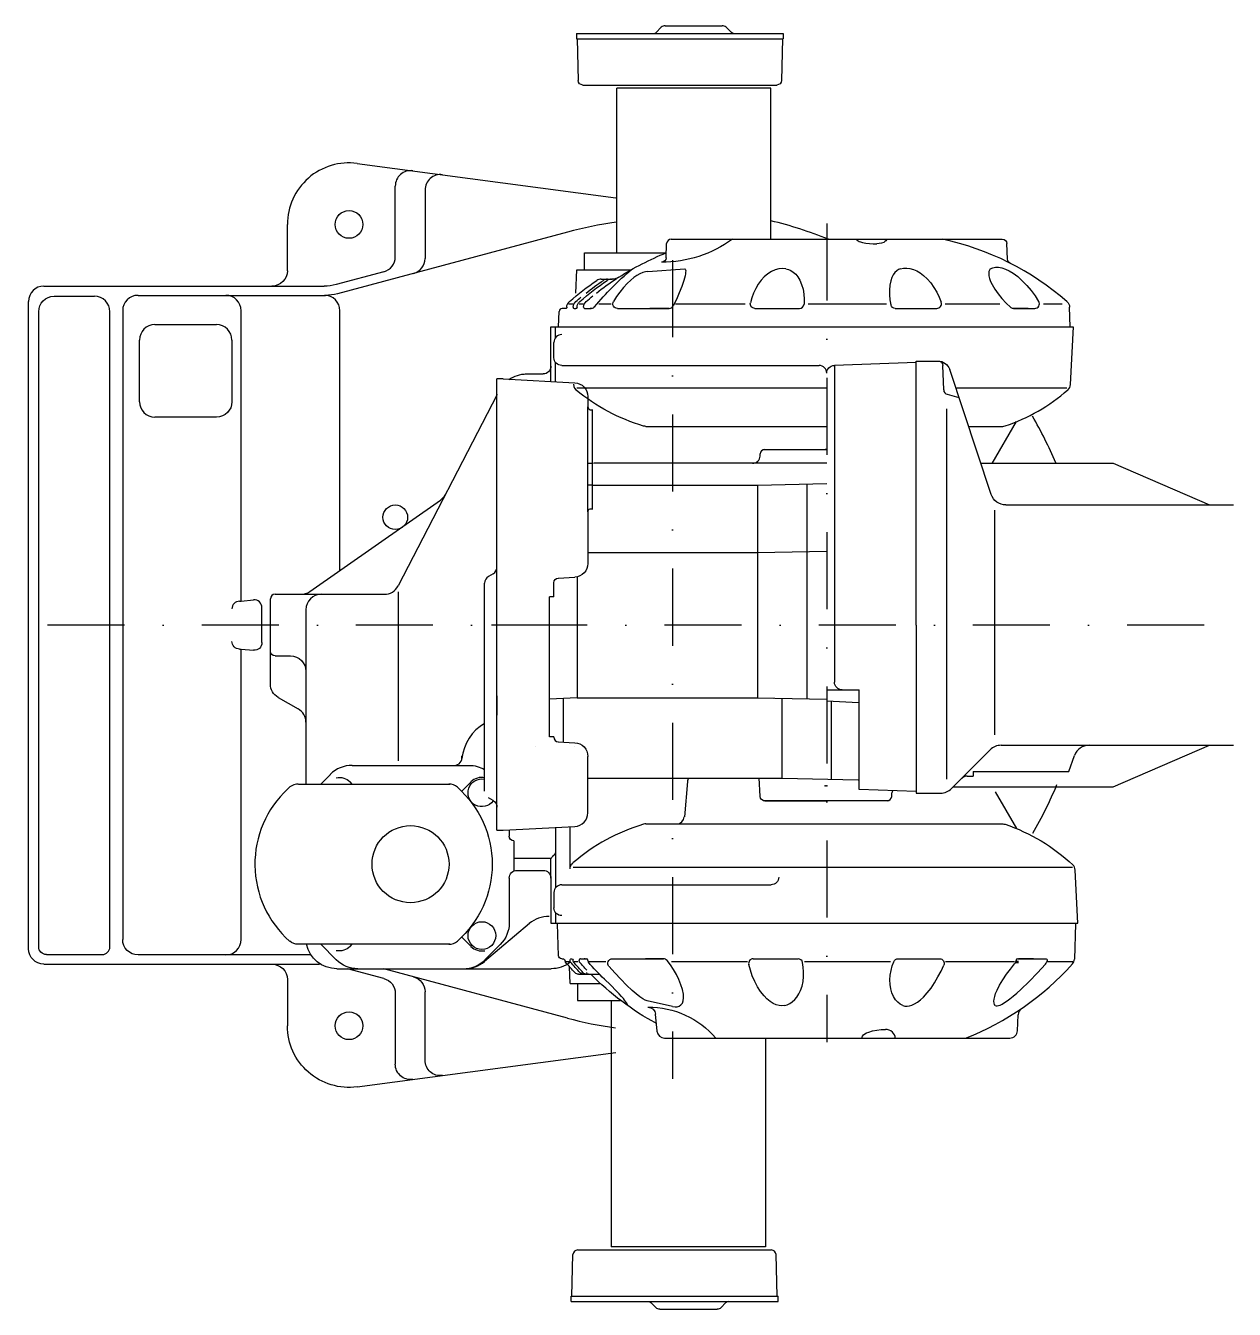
# Model space of a CAD drawing. Extents: x 980 to 2346, y 1056 to 1889.
# Drawn here: x 980 to 1765, y 1056 to 1889 of the extents above; entities that cross this region are included whole.
import ezdxf

# ---------------------------------------------------------------- set-up
doc = ezdxf.new("R2010")
doc.units = 0
doc.header["$LTSCALE"] = 100
for name, pattern in [('DASHDOT', [1, 0.5, -0.25, 0, -0.25]), ('DASHED', [0.75, 0.5, -0.25]), ('GEN7', [15, 10, -2.5, 0, -2.5]), ('PHANTOM', [2.5, 1.25, -0.25, 0.25, -0.25, 0.25, -0.25])]:
    doc.linetypes.add(name, pattern=pattern)
doc.layers.get('0').update_dxf_attribs({"linetype": 'CONTINUOUS'})
doc.layers.add('7', color=4, linetype='GEN7')

msp = doc.modelspace()

# ---------------------------------------------------------------- linework, layer by layer
at = {"linetype": 'CONTINUOUS'}
for p, q in [((1337.5, 1884.008), (1337.5, 1880.498)), ((1337.5, 1883.998), (1471.8, 1883.998)), ((1389.2, 1884.578), (1392.6, 1887.968)), ((1395.1, 1888.998), (1432.2, 1888.998)), ((1438.1, 1884.578), (1434.7, 1887.968)), ((1471.8, 1884.008), (1471.8, 1880.498)), ((1337.5, 1880.498), (1471.8, 1880.498)), ((1338, 1880.458), (1338.7, 1853.418)), ((1407.8, 1880.498), (1471.8, 1880.498)), ((1471.3, 1880.458), (1470.6, 1853.418)), ((1341.7, 1850.498), (1467.6, 1850.498)), ((1363.7, 1741.498), (1363.7, 1848.498)), ((1463.7, 1848.498), (1363.7, 1848.498)), ((1463.7, 1750.498), (1463.7, 1848.498)), ((1195.3, 1799.648), (1363.2, 1777.278)), ((1220, 1738.958), (1220, 1784.928)), ((1239.3, 1782.358), (1239.3, 1737.928)), ((1150, 1729.998), (1150, 1759.998)), ((1331.7, 1754.998), (1182.5, 1715.018)), ((1399.1, 1750.498), (1613.9, 1750.498)), ((1342.9, 1730.498), (1342.9, 1741.498)), ((1342.9, 1741.498), (1395.6, 1741.498)), ((1395.8, 1738.378), (1396.1, 1747.598)), ((1617.3, 1737.498), (1616.9, 1747.598)), ((1212.6, 1729.298), (1181.7, 1721.018)), ((1337.2, 1715.498), (1337.8, 1730.498)), ((1337.8, 1730.498), (1372.9, 1730.498)), ((1342.9, 1730.498), (1372.9, 1730.498)), ((1353.6, 1724.498), (1360.8, 1724.498)), ((1384, 1729.558), (1407.9, 1731.258)), ((992, 1719.998), (1140, 1719.998)), ((1140, 1719.998), (1173.9, 1719.998)), ((982, 1289.998), (982, 1709.998)), ((998.6, 1713.398), (1024.8, 1713.398)), ((1053.1, 1713.998), (1174.7, 1713.998)), ((1332.4, 1708.498), (1335.3, 1708.498)), ((1339.3, 1708.498), (1342, 1708.498)), ((1352.2, 1708.498), (1360.1, 1708.498)), ((1401.9, 1708.498), (1447.1, 1708.498)), ((1488, 1708.498), (1538.7, 1708.498)), ((1576.9, 1708.498), (1612.3, 1708.498)), ((1640.6, 1708.498), (1652.7, 1708.498)), ((988.6, 1291.218), (988.6, 1703.398)), ((1034.8, 1291.218), (1034.8, 1703.398)), ((1043.1, 1703.998), (1043.1, 1295.998)), ((1120, 1515.518), (1120, 1703.998)), ((1184.1, 1535.678), (1184.1, 1703.998)), ((1326, 1693.498), (1326.3, 1703.568)), ((1330.5, 1705.498), (1328.3, 1705.498)), ((1336.3, 1705.498), (1337.2, 1705.498)), ((1343.1, 1705.498), (1347.1, 1705.498)), ((1347.1, 1705.498), (1346.5, 1705.498)), ((1364.2, 1705.498), (1397.7, 1705.498)), ((1397.7, 1705.498), (1385.2, 1705.498)), ((1453.4, 1705.498), (1482.3, 1705.498)), ((1544.5, 1705.498), (1571.4, 1705.498)), ((1630.8, 1705.498), (1621, 1705.498)), ((1621.2, 1705.498), (1635, 1705.498)), ((1658, 1693.498), (1657.6, 1706.348)), ((1064, 1694.998), (1104, 1694.998)), ((1321, 1693.498), (1660, 1693.498)), ((1321, 1658.288), (1321, 1693.498)), ((1324, 1686.458), (1324, 1693.498)), ((1660, 1693.498), (1658, 1656.078)), ((1054, 1644.998), (1054, 1684.998)), ((1114, 1684.998), (1114, 1644.998)), ((1323, 1673.498), (1323, 1683.498)), ((1324, 1657.718), (1324, 1670.538)), ((1328, 1668.498), (1495, 1668.498)), ((1558, 1670.378), (1505, 1668.528)), ((1505, 1668.528), (1505, 1462.998)), ((1558, 1499.998), (1558, 1671.378)), ((1558, 1671.378), (1572.2, 1671.378)), ((1575.9, 1652.598), (1575.4, 1668.478)), ((1286, 1366.858), (1286, 1659.728)), ((1290, 1659.728), (1286, 1659.728)), ((1290, 1659.728), (1336.5, 1657.288)), ((1304.2, 1662.998), (1315, 1662.998)), ((1305.2, 1662.998), (1316, 1662.998)), ((1606.7, 1584.848), (1579.8, 1665.898)), ((1286.1, 1649.708), (1221.8, 1525.398)), ((1337.8, 1653.998), (1500.2, 1653.998)), ((1578.1, 1649.798), (1585.7, 1647.788)), ((1584.5, 1653.998), (1655.9, 1653.998)), ((1345, 1648.308), (1345, 1641.728)), ((1345, 1573.528), (1345, 1641.728)), ((1104, 1634.998), (1064, 1634.998)), ((1346.5, 1639.788), (1348, 1639.718)), ((1348, 1575.548), (1348, 1639.718)), ((1578, 1399.968), (1578, 1640.318)), ((1382.6, 1628.998), (1500, 1628.998)), ((1592.1, 1628.998), (1614.2, 1628.998)), ((1607.3, 1604.778), (1623.2, 1632.048)), ((1456.7, 1609.698), (1456.8, 1611.168)), ((1458.8, 1613.998), (1499, 1613.998)), ((1459.8, 1613.998), (1500, 1613.998)), ((1499.6, 1613.998), (1499, 1613.998)), ((1500, 1613.998), (1500, 1613.998)), ((1345, 1604.998), (1348.5, 1604.998)), ((1500, 1604.998), (1348.9, 1604.998)), ((1499, 1604.998), (1349, 1604.998)), ((1600, 1604.998), (1685.9, 1604.998)), ((1685.9, 1604.998), (1748.44, 1577.998)), ((1455, 1590.908), (1500, 1591.908)), ((1487, 1591.618), (1487, 1507.078)), ((1348.2, 1590.908), (1455, 1590.908)), ((1455, 1590.908), (1455, 1507.788)), ((1164.6, 1521.798), (1249.4, 1581.178)), ((1346.5, 1575.468), (1348, 1575.548)), ((1609, 1428.858), (1609, 1574.668)), ((1616.2, 1577.998), (1764, 1577.998)), ((1345, 1573.528), (1345, 1540.058)), ((1345, 1547.098), (1455, 1547.098)), ((1455, 1547.098), (1500, 1548.098)), ((1283.5, 1533.318), (1280.5, 1531.588)), ((1455, 1535.998), (1455, 1452.878)), ((1487, 1536.708), (1487, 1452.258)), ((1278, 1392.268), (1278, 1527.258)), ((1323, 1520.858), (1323, 1527.518)), ((1325.8, 1530.518), (1336.5, 1531.068)), ((1338, 1530.938), (1338, 1452.878)), ((1120, 1515.518), (1127.9, 1516.328)), ((1139, 1461.768), (1139, 1516.998)), ((1142, 1519.998), (1212.9, 1519.998)), ((1222, 1411.918), (1222, 1521.518)), ((1323, 1518.318), (1320, 1518.318)), ((1320, 1451.878), (1320, 1518.318)), ((1320, 1427.418), (1320, 1518.318)), ((1323, 1518.318), (1323, 1520.858)), ((1119, 1515.518), (1120, 1515.518)), ((1133.5, 1488.638), (1133.5, 1511.358)), ((1162, 1509.998), (1162, 1396.868)), ((1455, 1508.288), (1455, 1508.288)), ((1558, 1499.998), (1558, 1390.998)), ((1119, 1484.478), (1120, 1484.478)), ((1120, 1295.998), (1120, 1484.478)), ((1120, 1484.478), (1127.9, 1483.658)), ((1142, 1479.998), (1152, 1479.998)), ((1455, 1464.498), (1455, 1464.498)), ((1500, 1457.998), (1521, 1457.998)), ((1521, 1393.288), (1521, 1457.998)), ((1144, 1453.108), (1157, 1445.598)), ((1338, 1452.878), (1320, 1451.878)), ((1329, 1452.378), (1329, 1424.248)), ((1338, 1452.878), (1455, 1452.878)), ((1455, 1452.888), (1500, 1451.888)), ((1455, 1452.878), (1465.7, 1452.638)), ((1471, 1400.748), (1471, 1452.238)), ((1500, 1450.938), (1520.7, 1449.798)), ((1503, 1400.028), (1503, 1450.778)), ((1323, 1427.418), (1320, 1427.418)), ((1323, 1427.418), (1323, 1427.268)), ((1311, 1421.358), (1311, 1421.358)), ((1311, 1421.358), (1311, 1421.358)), ((1311, 1421.358), (1311, 1421.358)), ((1311, 1421.358), (1311, 1421.358)), ((1325.8, 1424.268), (1336.5, 1423.708)), ((1336, 1421.358), (1336, 1421.358)), ((1336, 1421.358), (1336, 1421.358)), ((1336, 1421.358), (1336, 1421.358)), ((1336, 1421.358), (1336, 1421.358)), ((1580.9, 1393.928), (1606.1, 1419.068)), ((1613.1, 1421.998), (1764, 1421.998)), ((1685.9, 1394.998), (1748.44, 1421.998)), ((1192, 1408.998), (1267.8, 1408.998)), ((1345, 1403.728), (1345, 1414.728)), ((1657, 1404.998), (1660.8, 1415.418)), ((1171.6, 1396.868), (1177.9, 1403.138)), ((1345, 1378.278), (1345, 1403.728)), ((1345, 1400.748), (1471, 1400.748)), ((1456.8, 1388.818), (1456.1, 1400.988)), ((1471, 1400.748), (1520.4, 1399.648)), ((1591.1, 1401.998), (1595, 1401.998)), ((1595, 1404.998), (1657, 1404.998)), ((1595, 1404.998), (1595, 1401.998)), ((1157.1, 1396.868), (1255.3, 1396.868)), ((1192.1, 1396.868), (1190.7, 1398.248)), ((1263.1, 1392.208), (1269.2, 1398.248)), ((1409.6, 1398.428), (1407.6, 1375.558)), ((1558, 1391.998), (1521, 1393.288)), ((1582, 1394.998), (1685.9, 1394.998)), ((1609.3, 1391.758), (1623.2, 1367.938)), ((1283.5, 1386.208), (1280.5, 1387.938)), ((1539.2, 1385.998), (1458.8, 1385.998)), ((1459.8, 1385.998), (1500, 1385.998)), ((1540.2, 1385.998), (1500, 1385.998)), ((1542.2, 1388.818), (1542.3, 1390.288)), ((1558, 1390.998), (1573.9, 1390.998)), ((1286, 1366.858), (1290, 1366.858)), ((1290, 1366.858), (1336.5, 1369.288)), ((1294, 1367.068), (1294, 1363.058)), ((1324, 1368.638), (1324, 1353.108)), ((1333.4, 1341.758), (1333.4, 1369.128)), ((1382.6, 1370.998), (1610.4, 1370.998)), ((1609.3, 1370.998), (1614.2, 1370.998)), ((1297, 1360.058), (1297, 1340.448)), ((1321.8, 1349.748), (1323.1, 1350.988)), ((1324, 1353.108), (1324, 1329.458)), ((1297, 1348.868), (1321, 1348.868)), ((1321, 1335.868), (1321, 1347.618)), ((1335.4, 1342.998), (1659.4, 1342.998)), ((1294, 1335.868), (1294, 1306.918)), ((1299, 1340.868), (1316, 1340.868)), ((1321, 1335.868), (1321, 1306.498)), ((1663, 1306.498), (1661.2, 1341.048)), ((1323, 1326.498), (1323, 1316.498)), ((1328, 1331.498), (1463.9, 1331.498)), ((1324, 1313.538), (1324, 1306.498)), ((1307, 1306.278), (1277.9, 1281.708)), ((1321, 1306.498), (1663, 1306.498)), ((1326, 1285.428), (1325.2, 1306.198)), ((1661.5, 1306.198), (1660.7, 1283.288)), ((1255.5, 1292.868), (1157.1, 1292.868)), ((1171.6, 1292.868), (1181.6, 1282.848)), ((1190.7, 1291.478), (1192.1, 1292.868)), ((1269.2, 1291.478), (1263.1, 1297.518)), ((1278.2, 1282.848), (1288.1, 1292.778)), ((993.6, 1286.218), (1029.8, 1286.218)), ((1165.2, 1285.998), (1053.1, 1285.998)), ((1328, 1283.498), (1328.7, 1283.498)), ((1334.4, 1283.498), (1334.4, 1283.498)), ((1340.3, 1283.498), (1344, 1283.498)), ((1343.2, 1283.498), (1342.5, 1283.498)), ((1360.9, 1283.498), (1394, 1283.498)), ((1394.8, 1283.498), (1382.3, 1283.498)), ((1452.3, 1283.498), (1481.4, 1283.498)), ((1546.3, 1283.498), (1573.2, 1283.498)), ((1623.9, 1283.498), (1642, 1283.498)), ((1634.1, 1283.498), (1624.4, 1283.498)), ((992, 1279.998), (1140, 1279.998)), ((1140, 1279.998), (1170.9, 1279.998)), ((1182, 1276.998), (1321.2, 1276.998)), ((1212.6, 1270.688), (1188.9, 1277.028)), ((1331.7, 1244.988), (1212.6, 1276.898)), ((1330.2, 1281.848), (1330.2, 1282.048)), ((1333.1, 1281.498), (1330.7, 1281.498)), ((1333.5, 1267.498), (1333.1, 1278.188)), ((1333.5, 1281.848), (1333.4, 1282.458)), ((1335.5, 1281.848), (1335.4, 1282.528)), ((1338.5, 1281.498), (1336.2, 1281.498)), ((1339.4, 1281.848), (1339.3, 1282.458)), ((1345.1, 1281.848), (1345, 1282.528)), ((1356.6, 1281.498), (1345.5, 1281.498)), ((1448.6, 1281.498), (1399.2, 1281.498)), ((1541.4, 1281.498), (1485.6, 1281.498)), ((1621.8, 1281.498), (1577.1, 1281.498)), ((1622.4, 1280.988), (1624.4, 1280.988)), ((1622.8, 1281.998), (1624.4, 1281.998)), ((1659.7, 1281.498), (1643.5, 1281.498)), ((1150, 1269.998), (1150, 1239.998)), ((1333.5, 1267.498), (1353, 1267.498)), ((1338.3, 1267.498), (1338.3, 1256.498)), ((1338.9, 1273.498), (1346.8, 1273.498)), ((1341.5, 1273.498), (1346.3, 1273.498)), ((1345.3, 1273.498), (1352.3, 1273.498)), ((1220, 1261.028), (1220, 1215.058)), ((1239.3, 1217.628), (1239.3, 1262.068)), ((1338.3, 1256.498), (1366.1, 1256.498)), ((1360.2, 1256.498), (1360.2, 1096.498)), ((1400, 1252.468), (1383.4, 1256.098)), ((1389.9, 1236.558), (1388.9, 1247.488)), ((1623.8, 1236.818), (1624.2, 1247.148)), ((1394.8, 1231.998), (1618.8, 1231.998)), ((1460.2, 1231.998), (1460.2, 1096.498)), ((1195.3, 1200.348), (1363.2, 1222.718)), ((1334.6, 1064.528), (1335.3, 1091.568)), ((1338.3, 1094.498), (1464.1, 1094.498)), ((1460.2, 1096.498), (1360.2, 1096.498)), ((1467.9, 1064.528), (1467.1, 1091.568)), ((1334.1, 1064.498), (1468.4, 1064.498)), ((1334.1, 1060.988), (1334.1, 1064.498)), ((1334.1, 1060.998), (1468.4, 1060.998)), ((1385.8, 1060.408), (1389.2, 1057.018)), ((1404.3, 1064.498), (1468.4, 1064.498)), ((1434.6, 1060.408), (1431.3, 1057.018)), ((1468.4, 1060.988), (1468.4, 1064.498)), ((1391.7, 1055.998), (1428.8, 1055.998))]:
    msp.add_line(p, q, dxfattribs=at)
at = {"linetype": 'PHANTOM'}
for p, q in [((1348, 1639.718), (1348.2, 1639.708)), ((1348, 1575.548), (1348.2, 1575.548))]:
    msp.add_line(p, q, dxfattribs=at)
at = {"linetype": 'DASHED'}
for p, q in [((1348.2, 1590.908), (1345, 1590.908)), ((1344.8, 1547.098), (1345, 1547.098)), ((1286, 1454.108), (1286, 1441.608))]:
    msp.add_line(p, q, dxfattribs=at)
at = {"linetype": 'DASHDOT'}
msp.add_line((1320, 1499.998), (1282.5, 1499.998), dxfattribs=at)
at = {"linetype": 'CONTINUOUS'}
for points in [[(1519.3, 1750.498, 0), (1519.4, 1750.128, 0), (1519.7, 1749.758, 0), (1520.3, 1749.378, 0), (1521, 1749.008, 0), (1522, 1748.668, 0), (1523.2, 1748.348, 0), (1525.3, 1747.958, 0), (1527.7, 1747.668, 0), (1530.2, 1747.508, 0), (1532.6, 1747.458, 0)], [(1538.8, 1750.498, 0), (1538.7, 1749.938, 0), (1538.4, 1749.378, 0), (1537.8, 1748.838, 0), (1537, 1748.348, 0), (1535.6, 1747.848, 0), (1534.1, 1747.548, 0), (1532.6, 1747.458, 0)], [(1384, 1729.558, 0), (1382.4, 1729.318, 0), (1380.6, 1728.798, 0), (1378.8, 1727.998, 0), (1376.8, 1726.908, 0), (1374.9, 1725.538, 0), (1372.8, 1723.888, 0), (1370.4, 1721.598, 0), (1368, 1718.998, 0), (1365.7, 1716.158, 0), (1363.6, 1713.148, 0), (1361.6, 1710.038, 0)], [(1407.9, 1731.258, 0), (1408.2, 1731.008, 0), (1408.4, 1730.568, 0), (1408.5, 1729.918, 0), (1408.4, 1729.058, 0), (1408.3, 1727.988, 0), (1408.1, 1726.708, 0), (1407.7, 1725.238, 0), (1407.2, 1723.578, 0), (1405.9, 1719.818, 0), (1404.3, 1715.668, 0), (1402.4, 1711.378, 0), (1400.4, 1707.178, 0)], [(1473.4, 1731.258, 0), (1471.2, 1731.398, 0), (1468.9, 1731.158, 0), (1466.5, 1730.508, 0), (1464.1, 1729.438, 0), (1461.8, 1727.938, 0), (1459.5, 1726.028, 0), (1457.4, 1723.748, 0), (1455.5, 1721.168, 0), (1453.9, 1718.338, 0), (1452.5, 1715.358, 0), (1451.3, 1712.278, 0), (1450.5, 1709.188, 0)], [(1473.4, 1731.258, 0), (1475.1, 1730.868, 0), (1476.7, 1730.138, 0), (1478.3, 1729.078, 0), (1479.9, 1727.658, 0), (1481.3, 1725.918, 0), (1482.5, 1723.858, 0), (1483.7, 1721.058, 0), (1484.6, 1717.988, 0), (1485.1, 1714.758, 0), (1485.3, 1711.498, 0), (1485.3, 1708.288, 0)], [(1547.9, 1731.258, 0), (1546.6, 1730.768, 0), (1545.4, 1729.948, 0), (1544.2, 1728.788, 0), (1543.2, 1727.298, 0), (1542.3, 1725.478, 0), (1541.6, 1723.378, 0), (1541, 1720.538, 0), (1540.7, 1717.458, 0), (1540.7, 1714.248, 0), (1541, 1711.028, 0), (1541.5, 1707.898, 0)], [(1547.9, 1731.258, 0), (1549.8, 1731.608, 0), (1551.9, 1731.668, 0), (1554, 1731.408, 0), (1556.2, 1730.808, 0), (1558.4, 1729.868, 0), (1560.6, 1728.578, 0), (1562.8, 1726.968, 0), (1565.2, 1724.698, 0), (1567.5, 1722.068, 0), (1569.6, 1719.148, 0), (1571.4, 1716.028, 0), (1573, 1712.778, 0), (1574.3, 1709.488, 0)], [(1606.1, 1731.258, 0), (1605.6, 1730.428, 0), (1605.2, 1729.368, 0), (1605.1, 1728.098, 0), (1605.2, 1726.608, 0), (1605.6, 1724.918, 0), (1606.3, 1723.048, 0), (1607.3, 1721.038, 0), (1609, 1718.048, 0), (1611.2, 1714.978, 0), (1613.7, 1711.918, 0), (1616.4, 1708.998, 0), (1619.2, 1706.288, 0)], [(1606.1, 1731.258, 0), (1607.7, 1731.908, 0), (1609.5, 1732.248, 0), (1611.4, 1732.238, 0), (1613.6, 1731.848, 0), (1615.9, 1731.078, 0), (1618.4, 1729.918, 0), (1620.9, 1728.378, 0), (1623.9, 1726.138, 0), (1626.9, 1723.458, 0), (1629.8, 1720.428, 0), (1632.6, 1717.128, 0), (1635.2, 1713.648, 0), (1637.5, 1710.088, 0)], [(1331.3, 1706.238, 0), (1331.3, 1705.968, 0), (1331.1, 1705.708, 0), (1330.8, 1705.548, 0), (1330.5, 1705.498, 0)], [(1335.5, 1706.238, 0), (1335.5, 1705.968, 0), (1335.7, 1705.708, 0), (1336, 1705.548, 0), (1336.3, 1705.498, 0)], [(1338, 1706.238, 0), (1337.9, 1705.968, 0), (1337.8, 1705.708, 0), (1337.5, 1705.548, 0), (1337.2, 1705.498, 0)], [(1342.2, 1706.238, 0), (1342.3, 1705.968, 0), (1342.5, 1705.708, 0), (1342.8, 1705.548, 0), (1343.1, 1705.498, 0)], [(1383.4, 1256.098, 0), (1382.2, 1256.548, 0), (1380.6, 1257.448, 0), (1378.6, 1258.828, 0), (1376.3, 1260.668, 0), (1373.7, 1262.948, 0), (1370.1, 1266.338, 0), (1366.3, 1270.178, 0), (1362.4, 1274.308, 0), (1358.7, 1278.528, 0)], [(1400, 1252.468, 0), (1401.6, 1252.258, 0), (1403, 1252.328, 0), (1404.3, 1252.728, 0), (1405.4, 1253.498, 0), (1406.3, 1254.668, 0), (1406.9, 1256.238, 0), (1407.1, 1258.188, 0), (1407, 1260.478, 0), (1406.4, 1263.448, 0), (1405.4, 1266.658, 0), (1404, 1269.998, 0), (1402.4, 1273.328, 0), (1400.5, 1276.548, 0), (1398.5, 1279.568, 0), (1396.4, 1282.338, 0)], [(1472.6, 1253.178, 0), (1470.9, 1252.978, 0), (1469.1, 1253.108, 0), (1467.2, 1253.598, 0), (1465.2, 1254.478, 0), (1463.2, 1255.748, 0), (1461.2, 1257.408, 0), (1459.3, 1259.438, 0), (1457.1, 1262.218, 0), (1455.1, 1265.378, 0), (1453.3, 1268.808, 0), (1451.7, 1272.418, 0), (1450.5, 1276.108, 0), (1449.4, 1279.768, 0)], [(1472.6, 1253.178, 0), (1474.3, 1253.688, 0), (1476, 1254.478, 0), (1477.6, 1255.568, 0), (1479.2, 1256.968, 0), (1480.6, 1258.658, 0), (1481.9, 1260.628, 0), (1483, 1262.848, 0), (1484, 1265.698, 0), (1484.6, 1268.738, 0), (1485, 1271.878, 0), (1485, 1275.038, 0), (1484.8, 1278.138, 0), (1484.3, 1281.098, 0)], [(1549.4, 1253.178, 0), (1547.7, 1254.048, 0), (1546.1, 1255.288, 0), (1544.6, 1256.918, 0), (1543.3, 1258.928, 0), (1542.3, 1261.288, 0), (1541.5, 1263.938, 0), (1541.1, 1266.818, 0), (1541, 1269.828, 0), (1541.2, 1272.898, 0), (1541.7, 1275.928, 0), (1542.5, 1278.848, 0), (1543.5, 1281.598, 0)], [(1549.4, 1253.178, 0), (1550.7, 1252.828, 0), (1552.1, 1252.728, 0), (1553.7, 1252.918, 0), (1555.3, 1253.418, 0), (1557, 1254.228, 0), (1558.9, 1255.358, 0), (1560.8, 1256.798, 0), (1562.7, 1258.548, 0), (1565.2, 1261.308, 0), (1567.7, 1264.478, 0), (1570, 1267.968, 0), (1572.2, 1271.668, 0), (1574.2, 1275.488, 0), (1575.9, 1279.318, 0)], [(1609.4, 1253.178, 0), (1608.9, 1253.838, 0), (1608.6, 1254.748, 0), (1608.5, 1255.938, 0), (1608.6, 1257.378, 0), (1609, 1259.078, 0), (1609.6, 1261.018, 0), (1610.5, 1263.148, 0), (1612.2, 1266.408, 0), (1614.2, 1269.868, 0), (1616.6, 1273.388, 0), (1619.2, 1276.838, 0), (1621.8, 1280.118, 0)], [(1609.4, 1253.178, 0), (1609.9, 1252.928, 0), (1610.6, 1252.878, 0), (1611.5, 1253.058, 0), (1612.6, 1253.458, 0), (1613.9, 1254.108, 0), (1615.3, 1255.018, 0), (1617, 1256.168, 0), (1618.9, 1257.558, 0), (1620.9, 1259.188, 0), (1623.3, 1261.268, 0), (1625.9, 1263.588, 0), (1631.3, 1268.768, 0), (1636.7, 1274.378, 0), (1641.9, 1280.068, 0)], [(1370.7, 1253.178, 0), (1370.7, 1253.388, 0), (1370.7, 1253.748, 0), (1370.5, 1254.238, 0), (1370.1, 1254.888, 0), (1369.5, 1255.688, 0), (1368.8, 1256.628, 0), (1368, 1257.708, 0), (1366.9, 1258.908, 0), (1365.4, 1260.658, 0), (1363.6, 1262.558, 0), (1359.7, 1266.498, 0), (1355.7, 1270.318, 0)], [(1522.8, 1231.998, 0), (1522.9, 1232.668, 0), (1523.3, 1233.358, 0), (1523.9, 1234.048, 0), (1524.8, 1234.718, 0), (1525.9, 1235.358, 0), (1527.3, 1235.938, 0), (1529.8, 1236.658, 0), (1532.5, 1237.178, 0), (1535.4, 1237.478, 0), (1538.2, 1237.568, 0)], [(1544.5, 1231.998, 0), (1544.4, 1233.008, 0), (1544, 1234.048, 0), (1543.4, 1235.048, 0), (1542.6, 1235.938, 0), (1541.6, 1236.658, 0), (1540.5, 1237.178, 0), (1539.3, 1237.478, 0), (1538.2, 1237.568, 0)]]:
    msp.add_polyline3d(points, dxfattribs=at)
for centre, radius in [((1190, 1759.998), 9), ((1220, 1569.998), 8), ((1229.9, 1344.868), 25), ((1276.2, 1298.548), 9), ((1190, 1239.998), 9)]:
    msp.add_circle(centre, radius, dxfattribs=at)
for centre, radius, start, end in [((1387.8, 1885.998), 2, 270, 315), ((1395.1, 1885.498), 3.5, 90, 135), ((1432.2, 1885.498), 3.5, 45, 90), ((1190, 1759.998), 40, 82.414, 180), ((1230, 1784.928), 10, 82.414, 180), ((1249.3, 1782.358), 10, 82.414, 180), ((1400, 1499.998), 264, 98.003, 105), ((1400, 1499.998), 270, 68.02, 76.361), ((1399.1, 1747.498), 3, 90, 178), ((1537.3, 1574.488), 180, 48.808, 77.911), ((1210, 1738.958), 10, 285, 0), ((1229.3, 1737.928), 10, 285, 0), ((1353.6, 1719.498), 5, 90, 123), ((1357.7, 1719.498), 5, 90, 123), ((1360.3, 1719.498), 5, 90, 123), ((992, 1709.998), 10, 90, 180), ((1024.8, 1703.398), 10, 0, 90), ((1053.1, 1703.998), 10, 90, 180), ((1110, 1703.998), 10, 360, 90), ((1174.1, 1703.998), 10, 360, 90), ((1482.3, 1708.498), 3, 270, 356.05034), ((1571.4, 1708.498), 3, 270, 19.428), ((1635, 1708.498), 3, 270, 32.03), ((1328.3, 1703.498), 2, 90, 178), ((1397.7, 1708.498), 3, 270, 333.9405), ((1064, 1684.998), 10, 90, 180), ((1104, 1684.998), 10, 0, 90), ((1328, 1683.498), 5, 90, 180), ((1495, 1663.498), 5, 360, 90), ((1340.6, 1656.318), 5, 180, 244.039), ((1578.9, 1652.698), 3, 182, 255), ((1577.4, 1742.948), 120, 288.6642, 311.1417), ((1064, 1644.998), 10, 180, 270), ((1347, 1641.728), 2, 180, 255.522), ((1400, 1499.998), 270, 22.95, 30.138), ((1614.2, 1633.998), 5, 270, 288.6643), ((1451.8, 1609.998), 5, 270, 356.63354), ((1459.8, 1610.998), 3, 90, 176.634), ((1243.6, 1589.368), 10, 305, 332.6392), ((1281, 1537.648), 5, 300, 0), ((1212.9, 1529.998), 10, 270, 332.6392), ((1283, 1527.258), 5, 120, 180), ((1128.5, 1511.358), 5, 0, 95.856), ((1142, 1516.998), 3, 90, 180), ((1158.8, 1529.998), 10, 270, 305), ((1172, 1509.998), 10, 90, 180), ((1119, 1510.518), 5, 90, 180), ((1152, 1436.938), 10, 360, 60), ((1293.1, 1410.328), 30, 120.302, 173.983), ((1326, 1427.268), 3, 180, 267), ((1613.1, 1411.998), 10, 90, 135), ((1670.2, 1411.998), 10, 90, 160), ((1192, 1388.998), 20, 90, 135), ((1258.3, 1413.998), 5, 270, 12.48), ((1276.2, 1391.178), 10, 79.023, 135), ((1414.6, 1397.998), 5, 146.697, 175), ((1591.1, 1396.998), 5, 90, 135), ((1195.4, 1344.868), 66.5, 132.803, 228.59), ((1156.9, 1388.368), 8.5, 90, 141.503), ((1254.7, 1388.368), 8.5, 48.59, 90), ((1573.9, 1400.998), 10, 270, 315), ((1400, 1499.998), 270, 329.9995, 337.4866), ((1539.2, 1388.998), 3, 270, 356.63354), ((1336, 1378.278), 9, 273, 0), ((1402.6, 1375.998), 5, 270, 355), ((1416.5, 1251.638), 124.287, 106.535, 130.848), ((1382.6, 1365.998), 5, 90, 106.535), ((1656.2, 1340.788), 5, 3, 46.74), ((1328, 1326.498), 5, 90, 180), ((1319.9, 1290.998), 20, 90, 130.175), ((1029.8, 1291.218), 5, 270, 0), ((1110, 1295.998), 10, 270, 0), ((1254.8, 1301.368), 8.5, 270, 311.4096), ((1276.2, 1298.548), 10, 225, 280.9774), ((1264.1, 1296.998), 20, 270, 315), ((1340.3, 1282.498), 1, 90, 182), ((1344, 1282.498), 1, 2, 90), ((1394, 1280.498), 3, 37.925, 90), ((1452.3, 1280.498), 3, 90, 193.921), ((1481.4, 1280.498), 3, 11.679, 90), ((1623.9, 1282.498), 1, 90, 171.882), ((1655.7, 1283.458), 5, 318.3087, 357.99999), ((1265, 1296.998), 20, 270, 310.1751), ((1331.2, 1281.888), 1, 182, 221.227), ((1346.1, 1281.888), 1, 182, 221.227), ((1525, 1399.858), 180, 291.1639, 318.3087), ((1629.2, 1246.968), 5, 124.271, 178), ((1400, 1499.998), 264, 255, 261.9127), ((1394.8, 1236.998), 5, 185, 270), ((1618.8, 1236.998), 5, 270, 358), ((1338.3, 1091.498), 3, 90, 178.5), ((1464.1, 1091.498), 3, 1.5, 90), ((1436.1, 1058.998), 2, 90, 135)]:
    msp.add_arc(centre, radius, start, end, dxfattribs=at)
at = {"linetype": 'CONTINUOUS', "extrusion": (1.53869e-14, 3.79962e-14, -1)}
msp.add_arc((-1439.5, 1885.998), 2, 270, 315, dxfattribs=at)
at = {"linetype": 'CONTINUOUS', "extrusion": (-1.44492e-15, -1.37056e-15, -1)}
msp.add_arc((-1341.7, 1853.498), 3, 270, 358.5, dxfattribs=at)
at = {"linetype": 'CONTINUOUS', "extrusion": (-1.33227e-15, 1.4803e-15, -1)}
msp.add_arc((-1467.6, 1853.498), 3, 181.5, 270, dxfattribs=at)
at = {"linetype": 'CONTINUOUS', "extrusion": (-9.63361e-18, -2.86871e-15, -1)}
msp.add_arc((-1393, 1812.888), 77.402, 233.711, 270.1924, dxfattribs=at)
at = {"linetype": 'CONTINUOUS', "extrusion": (1.4329e-15, 1.38312e-15, -1)}
msp.add_arc((-1613.9, 1747.498), 3, 90, 178, dxfattribs=at)
at = {"linetype": 'CONTINUOUS', "extrusion": (-2.38138e-15, 4.76056e-15, -1)}
msp.add_arc((-1462.7, 1574.488), 180, 57.19, 68.21, dxfattribs=at)
at = {"linetype": 'CONTINUOUS', "extrusion": (6.19733e-15, -5.94203e-15, -1)}
msp.add_arc((-1392.8, 1738.478), 3, 182, 270.1924, dxfattribs=at)
at = {"linetype": 'CONTINUOUS', "extrusion": (4.3452e-15, 2.8179e-15, -1)}
msp.add_arc((-1620.3, 1737.598), 3, 296.9579, 358.00001, dxfattribs=at)
at = {"linetype": 'CONTINUOUS', "extrusion": (-4.44089e-16, 4.44089e-16, -1)}
for centre in [(-1140, 1729.998), (-1104, 1644.998)]:
    msp.add_arc(centre, 10, 180, 270, dxfattribs=at)
at = {"linetype": 'CONTINUOUS', "extrusion": (1.6866e-14, -1.58611e-14, -1)}
msp.add_arc((-1494.5, 1586.948), 188.074, 39.504, 49.85, dxfattribs=at)
at = {"linetype": 'CONTINUOUS', "extrusion": (1.40914e-14, -1.99096e-14, -1)}
msp.add_arc((-1462.2, 1574.338), 180, 51.646, 56.797, dxfattribs=at)
at = {"linetype": 'CONTINUOUS', "extrusion": (-3.37508e-14, 1.77636e-14, -1)}
msp.add_arc((-1360.8, 1732.498), 8, 237.19, 270, dxfattribs=at)
at = {"linetype": 'CONTINUOUS', "extrusion": (-7.99361e-15, 5.9804e-14, -1)}
msp.add_arc((-1173.9, 1749.998), 30, 255, 270, dxfattribs=at)
at = {"linetype": 'CONTINUOUS', "extrusion": (7.78804e-15, -9.98496e-15, -1)}
msp.add_arc((-1451.3, 1574.338), 180, 48.913, 56.069, dxfattribs=at)
at = {"linetype": 'CONTINUOUS', "extrusion": (-3.89402e-15, 4.99248e-15, -1)}
msp.add_arc((-1458, 1574.338), 180, 48.913, 56.069, dxfattribs=at)
at = {"linetype": 'CONTINUOUS', "extrusion": (0, 0, -1)}
for centre, radius, start, end in [((-1455.5, 1574.338), 180, 51.646, 56.069), ((-1453.4, 1708.498), 3, 270, 13.367), ((-1544.5, 1708.498), 3, 270, 348.4735), ((-1347.1, 1708.498), 3, 219.504, 270), ((-1505, 1663.558), 5, 360, 88), ((-1572.4, 1668.378), 3, 90, 178), ((-1336, 1648.308), 9, 93, 180), ((-1653, 1656.338), 5, 183, 228.858), ((-1463.9, 1336.498), 5, 180, 270), ((-1328, 1316.498), 5, 269.9999, 0), ((-1328, 1285.498), 2, 270, 358), ((-1341.5, 1274.498), 1, 270, 0), ((-1345.3, 1274.498), 1, 270, 0), ((-1391.7, 1059.498), 3.5, 270, 315)]:
    msp.add_arc(centre, radius, start, end, dxfattribs=at)
at = {"linetype": 'CONTINUOUS', "extrusion": (-5.04929e-13, -5.04041e-13, -1)}
msp.add_arc((-998.6, 1703.398, 0), 10, 0, 90, dxfattribs=at)
at = {"linetype": 'CONTINUOUS', "extrusion": (-5.77316e-15, 4.26326e-14, -1)}
msp.add_arc((-1174.7, 1743.998), 30, 255, 270, dxfattribs=at)
at = {"linetype": 'CONTINUOUS', "extrusion": (2.13729e-14, -9.64537e-15, -1)}
msp.add_arc((-1336.3, 1706.238), 5, 359.999995, 48.913, dxfattribs=at)
at = {"linetype": 'CONTINUOUS', "extrusion": (-8.84961e-15, 4.06755e-15, -1)}
for centre in [(-1340.5, 1706.238), (-1343, 1706.238)]:
    msp.add_arc(centre, 5, 359.999995, 48.913, dxfattribs=at)
at = {"linetype": 'CONTINUOUS', "extrusion": (5.46708e-13, -6.42485e-13, -1)}
msp.add_arc((-1455.5, 1574.338, 0), 180, 48.913, 50.298, dxfattribs=at)
at = {"linetype": 'CONTINUOUS', "extrusion": (1.31071e-14, -6.24725e-15, -1)}
msp.add_arc((-1347.2, 1706.238), 5, 359.999995, 48.913, dxfattribs=at)
at = {"linetype": 'CONTINUOUS', "extrusion": (3.28696e-13, -3.88915e-13, -1)}
msp.add_arc((-1462.2, 1574.338, 0), 180, 48.913, 50.696, dxfattribs=at)
at = {"linetype": 'CONTINUOUS', "extrusion": (-5.17893e-15, -1.75424e-19, -1)}
msp.add_arc((-1364.2, 1708.498), 3, 270, 30.962, dxfattribs=at)
at = {"linetype": 'CONTINUOUS', "extrusion": (3.23466e-14, 1.53491e-14, -1)}
msp.add_arc((-1652.6, 1706.178), 5, 131.192, 178, dxfattribs=at)
at = {"linetype": 'CONTINUOUS', "extrusion": (-1.15674e-14, -2.95977e-14, -1)}
msp.add_arc((-1621.2, 1708.498), 3, 270, 312.6523, dxfattribs=at)
at = {"linetype": 'CONTINUOUS', "extrusion": (-1.06581e-14, -1.06581e-14, -1)}
msp.add_arc((-1316, 1667.998), 5, 180, 270, dxfattribs=at)
at = {"linetype": 'CONTINUOUS', "extrusion": (-1.77635e-15, -1.77636e-15, -1)}
msp.add_arc((-1328, 1673.498), 5, 270.0001, 0, dxfattribs=at)
at = {"linetype": 'CONTINUOUS', "extrusion": (-7.73852e-16, -1.19273e-15, -1)}
msp.add_arc((-1572.2, 1663.378), 8, 90, 161.636, dxfattribs=at)
at = {"linetype": 'CONTINUOUS', "extrusion": (-3.55271e-15, 6.21725e-15, -1)}
msp.add_arc((-1305.2, 1642.998), 20, 55.165, 90, dxfattribs=at)
at = {"linetype": 'CONTINUOUS', "extrusion": (-7.48658e-16, -1.6057e-15, -1)}
msp.add_arc((-1416.5, 1748.348), 124.287, 286.5349, 309.5141, dxfattribs=at)
at = {"linetype": 'CONTINUOUS', "extrusion": (-5.92026e-15, -4.17875e-14, -1)}
msp.add_arc((-1382.6, 1633.998), 5, 270, 286.5349, dxfattribs=at)
at = {"linetype": 'CONTINUOUS', "extrusion": (-1.96918e-15, -2.52538e-15, -1)}
msp.add_arc((-1616.2, 1587.998), 10, 270, 341.6356, dxfattribs=at)
at = {"linetype": 'CONTINUOUS', "extrusion": (-3.69015e-15, 3.63374e-15, -1)}
msp.add_arc((-1347, 1573.528), 2, 0, 75.522, dxfattribs=at)
at = {"linetype": 'CONTINUOUS', "extrusion": (-1.8514e-15, 1.3853e-15, -1)}
msp.add_arc((-1336, 1540.058), 9, 180, 267, dxfattribs=at)
at = {"linetype": 'CONTINUOUS', "extrusion": (8.44749e-15, -8.45126e-15, -1)}
msp.add_arc((-1326, 1527.518), 3, 0, 87, dxfattribs=at)
at = {"linetype": 'CONTINUOUS', "extrusion": (4.44089e-15, 7.99361e-15, -1)}
msp.add_arc((-1119, 1489.478), 5, 270, 0, dxfattribs=at)
at = {"linetype": 'CONTINUOUS', "extrusion": (-1.76924e-13, 2.96743e-15, -1)}
msp.add_arc((-1128.5, 1488.638, 0), 5, 180, 275.8559, dxfattribs=at)
at = {"linetype": 'CONTINUOUS', "extrusion": (1.56171e-12, -1.57074e-12, -1)}
msp.add_arc((-1142, 1482.998, 0), 3, 270, 0, dxfattribs=at)
at = {"linetype": 'CONTINUOUS', "extrusion": (-4.71179e-13, 4.68514e-13, -1)}
msp.add_arc((-1152, 1469.998, 0), 10, 90, 180, dxfattribs=at)
at = {"linetype": 'CONTINUOUS', "extrusion": (-5.32907e-15, -3.10862e-15, -1)}
msp.add_arc((-1149, 1461.768), 10, 300, 0, dxfattribs=at)
at = {"linetype": 'CONTINUOUS', "extrusion": (-8.88178e-16, -8.88178e-16, -1)}
msp.add_arc((-1510, 1462.998), 5, 270, 0, dxfattribs=at)
at = {"linetype": 'CONTINUOUS', "extrusion": (1.4803e-15, 1.77636e-15, -1)}
msp.add_arc((-1336, 1414.728), 9, 93, 180, dxfattribs=at)
at = {"linetype": 'CONTINUOUS', "extrusion": (-3.31632e-15, -1.17115e-14, -1)}
msp.add_arc((-1267.8, 1388.998), 20, 90, 120.607, dxfattribs=at)
at = {"linetype": 'CONTINUOUS', "extrusion": (1.93121e-13, 4.56897e-13, -1)}
msp.add_arc((-1183.6, 1391.178, 0), 10, 79.023, 135, dxfattribs=at)
at = {"linetype": 'CONTINUOUS', "extrusion": (-9.36399e-17, -4.84466e-16, -1)}
msp.add_arc((-1276.2, 1391.178), 9, 216.009, 100.94, dxfattribs=at)
at = {"linetype": 'CONTINUOUS', "extrusion": (2.20855e-16, -2.50426e-16, -1)}
msp.add_arc((-1216.4, 1344.868), 66.5, 131.41, 228.59, dxfattribs=at)
at = {"linetype": 'CONTINUOUS', "extrusion": (3.06504e-14, -9.15974e-15, -1)}
msp.add_arc((-1547.2, 1389.998), 5, 3.366, 30.289, dxfattribs=at)
at = {"linetype": 'CONTINUOUS', "extrusion": (1.06581e-14, 6.21725e-15, -1)}
msp.add_arc((-1281, 1381.878), 5, 120, 180, dxfattribs=at)
at = {"linetype": 'CONTINUOUS', "extrusion": (1.37343e-15, 1.86022e-15, -1)}
msp.add_arc((-1459.8, 1388.998), 3, 270, 356.63354, dxfattribs=at)
at = {"linetype": 'CONTINUOUS', "extrusion": (-5.46794e-15, -3.28398e-14, -1)}
msp.add_arc((-1614.2, 1365.998), 5, 90, 108.664, dxfattribs=at)
at = {"linetype": 'CONTINUOUS', "extrusion": (-2.23183e-15, -2.37166e-15, -1)}
msp.add_arc((-1577.4, 1257.038), 120, 108.664, 133.26, dxfattribs=at)
at = {"linetype": 'CONTINUOUS', "extrusion": (1.4803e-15, 1.33227e-15, -1)}
msp.add_arc((-1297, 1363.058), 3, 270, 0, dxfattribs=at)
at = {"linetype": 'CONTINUOUS', "extrusion": (-2.53308e-14, 6.05009e-14, -1)}
msp.add_arc((-1324, 1347.618), 3, 0, 45, dxfattribs=at)
at = {"linetype": 'CONTINUOUS', "extrusion": (-5.20224e-14, -2.89944e-14, -1)}
msp.add_arc((-1321, 1353.108), 3, 180, 225, dxfattribs=at)
at = {"linetype": 'CONTINUOUS', "extrusion": (3.63088e-15, -1.61056e-15, -1)}
msp.add_arc((-1338.4, 1341.758), 5, 359.999994, 50.486, dxfattribs=at)
at = {"linetype": 'CONTINUOUS', "extrusion": (-3.55271e-15, 3.55271e-15, -1)}
msp.add_arc((-1299, 1335.868), 5, 0, 90, dxfattribs=at)
at = {"linetype": 'CONTINUOUS', "extrusion": (-7.99361e-15, 1.33227e-14, -1)}
msp.add_arc((-1316, 1335.868), 5, 90, 180, dxfattribs=at)
at = {"linetype": 'CONTINUOUS', "extrusion": (7.37943e-15, -4.23925e-15, -1)}
msp.add_arc((-1274, 1306.918), 20, 180, 225, dxfattribs=at)
at = {"linetype": 'CONTINUOUS', "extrusion": (-4.26947e-12, 4.28191e-12, -1)}
msp.add_arc((-993.6, 1291.218, 0), 5, 270, 0, dxfattribs=at)
at = {"linetype": 'CONTINUOUS', "extrusion": (-4.35207e-13, 4.35207e-13, -1)}
msp.add_arc((-1053.1, 1295.998, 0), 10, 270, 0, dxfattribs=at)
at = {"linetype": 'CONTINUOUS', "extrusion": (1.41981e-15, 3.62412e-15, -1)}
msp.add_arc((-1157.1, 1301.368), 8.5, 270, 311.4096, dxfattribs=at)
at = {"linetype": 'CONTINUOUS', "extrusion": (-5.60086e-16, -5.7206e-16, -1)}
msp.add_arc((-1182, 1296.998), 20, 270, 348.0841, dxfattribs=at)
at = {"linetype": 'CONTINUOUS', "extrusion": (1.57984e-13, -4.19227e-13, -1)}
msp.add_arc((-1183.6, 1298.548, 0), 10, 225, 280.9774, dxfattribs=at)
at = {"linetype": 'CONTINUOUS', "extrusion": (4.44089e-16, 4.44089e-16, -1)}
for centre, start in [((-992, 1289.998), 270), ((-1230, 1215.058), 262.4137)]:
    msp.add_arc(centre, 10, start, 0, dxfattribs=at)
at = {"linetype": 'CONTINUOUS', "extrusion": (-4.23925e-15, -7.37943e-15, -1)}
msp.add_arc((-1195.8, 1296.998), 20, 270, 315, dxfattribs=at)
at = {"linetype": 'CONTINUOUS', "extrusion": (4.53428e-14, -2.59669e-14, -1)}
msp.add_arc((-1328.7, 1281.998), 1.5, 90, 178, dxfattribs=at)
at = {"linetype": 'CONTINUOUS', "extrusion": (-5.15143e-14, -5.32907e-14, -1)}
msp.add_arc((-1334.4, 1282.498), 1, 358, 90, dxfattribs=at)
at = {"linetype": 'CONTINUOUS', "extrusion": (5.51801e-14, -5.31737e-14, -1)}
msp.add_arc((-1334.4, 1282.498), 1, 90, 178, dxfattribs=at)
at = {"linetype": 'CONTINUOUS', "extrusion": (-7.72715e-14, 5.18104e-14, -1)}
msp.add_arc((-1360.9, 1280.498), 3, 318.9513, 90, dxfattribs=at)
at = {"linetype": 'CONTINUOUS', "extrusion": (9.37028e-14, 3.99681e-14, -1)}
msp.add_arc((-1546.3, 1280.498, 0), 3, 21.647, 90, dxfattribs=at)
at = {"linetype": 'CONTINUOUS', "extrusion": (-2.83725e-14, -1.80455e-13, -1)}
msp.add_arc((-1573.2, 1280.498), 3, 90, 203.005, dxfattribs=at)
at = {"linetype": 'CONTINUOUS', "extrusion": (3.66709e-15, -8.45962e-14, -1)}
msp.add_arc((-1642, 1282.498), 1, 90, 192.72, dxfattribs=at)
at = {"linetype": 'CONTINUOUS', "extrusion": (-4.44089e-16, -4.44089e-16, -1)}
msp.add_arc((-1140, 1269.998), 10, 90, 180, dxfattribs=at)
at = {"linetype": 'CONTINUOUS', "extrusion": (2.66454e-15, -1.17684e-14, -1)}
msp.add_arc((-1321.2, 1296.998), 20, 232.181, 270, dxfattribs=at)
at = {"linetype": 'CONTINUOUS', "extrusion": (5.4589e-14, 5.01963e-14, -1)}
msp.add_arc((-1465.8, 1399.858), 180, 315.8176, 318.7731, dxfattribs=at)
at = {"linetype": 'CONTINUOUS', "extrusion": (-7.40486e-14, 8.45087e-14, -1)}
msp.add_arc((-1334.5, 1281.888), 1, 318.773, 358.00003, dxfattribs=at)
at = {"linetype": 'CONTINUOUS', "extrusion": (-5.4589e-14, -5.01963e-14, -1)}
msp.add_arc((-1469.1, 1399.858), 180, 315.8176, 318.7731, dxfattribs=at)
at = {"linetype": 'CONTINUOUS', "extrusion": (-2.44968e-13, 1.63298e-14, -1)}
msp.add_arc((-1336.5, 1281.888, 0), 1, 318.773, 358.00003, dxfattribs=at)
at = {"linetype": 'CONTINUOUS', "extrusion": (2.73038e-14, 2.51063e-14, -1)}
msp.add_arc((-1471.1, 1399.858), 180, 315.8176, 318.7731, dxfattribs=at)
at = {"linetype": 'CONTINUOUS', "extrusion": (-1.0912e-13, 7.08418e-14, -1)}
msp.add_arc((-1340.4, 1281.888, 0), 1, 318.7731, 357.99995, dxfattribs=at)
at = {"linetype": 'CONTINUOUS', "extrusion": (-9.99593e-14, -8.75908e-14, -1)}
msp.add_arc((-1475, 1399.858, 0), 180, 316.565, 318.7731, dxfattribs=at)
at = {"linetype": 'CONTINUOUS', "extrusion": (1.0284e-14, 9.60201e-15, -1)}
msp.add_arc((-1480.7, 1399.858), 180, 313.9771, 318.7731, dxfattribs=at)
at = {"linetype": 'CONTINUOUS', "extrusion": (-1.01561e-14, 4.48483e-15, -1)}
msp.add_arc((-1618, 1283.338), 5, 188.118, 220.086, dxfattribs=at)
at = {"linetype": 'CONTINUOUS', "extrusion": (8.74194e-14, -4.45657e-14, -1)}
msp.add_arc((-1638.1, 1283.378, 0), 5, 192.72, 221.426, dxfattribs=at)
at = {"linetype": 'CONTINUOUS', "extrusion": (8.88178e-16, 4.44089e-16, -1)}
msp.add_arc((-1210, 1261.028), 10, 105, 180, dxfattribs=at)
at = {"linetype": 'CONTINUOUS', "extrusion": (9.41025e-13, -1.22347e-12, -1)}
msp.add_arc((-1229.3, 1262.068, 0), 10, 105, 180, dxfattribs=at)
at = {"linetype": 'CONTINUOUS', "extrusion": (-2.83415e-14, 3.12861e-14, -1)}
msp.add_arc((-1338.9, 1276.498), 3, 270, 315.8176, dxfattribs=at)
at = {"linetype": 'CONTINUOUS', "extrusion": (-3.90813e-16, 3.86338e-14, -1)}
msp.add_arc((-1342.2, 1276.498), 3, 270, 315.8176, dxfattribs=at)
at = {"linetype": 'CONTINUOUS', "extrusion": (-1.80437e-14, -2.67364e-15, -1)}
msp.add_arc((-1344.1, 1276.498), 3, 270, 315.8176, dxfattribs=at)
at = {"linetype": 'CONTINUOUS', "extrusion": (-4.02368e-15, -3.96614e-15, -1)}
msp.add_arc((-1475, 1399.858), 180, 298.3805, 315.4127, dxfattribs=at)
at = {"linetype": 'CONTINUOUS', "extrusion": (-3.53919e-15, -3.09639e-16, -1)}
msp.add_arc((-1383.9, 1247.058), 5, 90, 175, dxfattribs=at)
at = {"linetype": 'CONTINUOUS', "extrusion": (8.14213e-15, 2.09895e-14, -1)}
msp.add_arc((-1384.5, 1194.728), 57.329, 89.407, 139.458, dxfattribs=at)
at = {"linetype": 'CONTINUOUS', "extrusion": (-3.33067e-16, 0, -1)}
msp.add_arc((-1190, 1239.998), 40, 262.4137, 0, dxfattribs=at)
at = {"linetype": 'CONTINUOUS', "extrusion": (-9.41469e-13, 8.20677e-13, -1)}
msp.add_arc((-1249.3, 1217.628, 0), 10, 262.4137, 0, dxfattribs=at)
at = {"linetype": 'CONTINUOUS', "extrusion": (5.65233e-15, 1.31888e-14, -1)}
msp.add_arc((-1384.4, 1058.998), 2, 90, 135, dxfattribs=at)
at = {"linetype": 'CONTINUOUS', "extrusion": (2.75335e-14, -6.5979e-14, -1)}
msp.add_arc((-1428.8, 1059.498), 3.5, 225, 270, dxfattribs=at)
at = {"linetype": 'CONTINUOUS'}
for p in [(1499, 1395.718), (1499, 1395.718), (1500, 1395.718), (1500, 1395.718), (1500, 1395.718)]:
    msp.add_point(p, dxfattribs=at)
at = {"layer": '7', "linetype": 'DASHDOT'}
for p, q in [((1499.999, 1760.558), (1499.999, 1229.35)), ((1399.999, 1736.844), (1399.999, 1205.636)), ((2345.565, 1499.999), (980.151, 1499.999))]:
    msp.add_line(p, q, dxfattribs=at)

doc.saveas('drawing.dxf')
